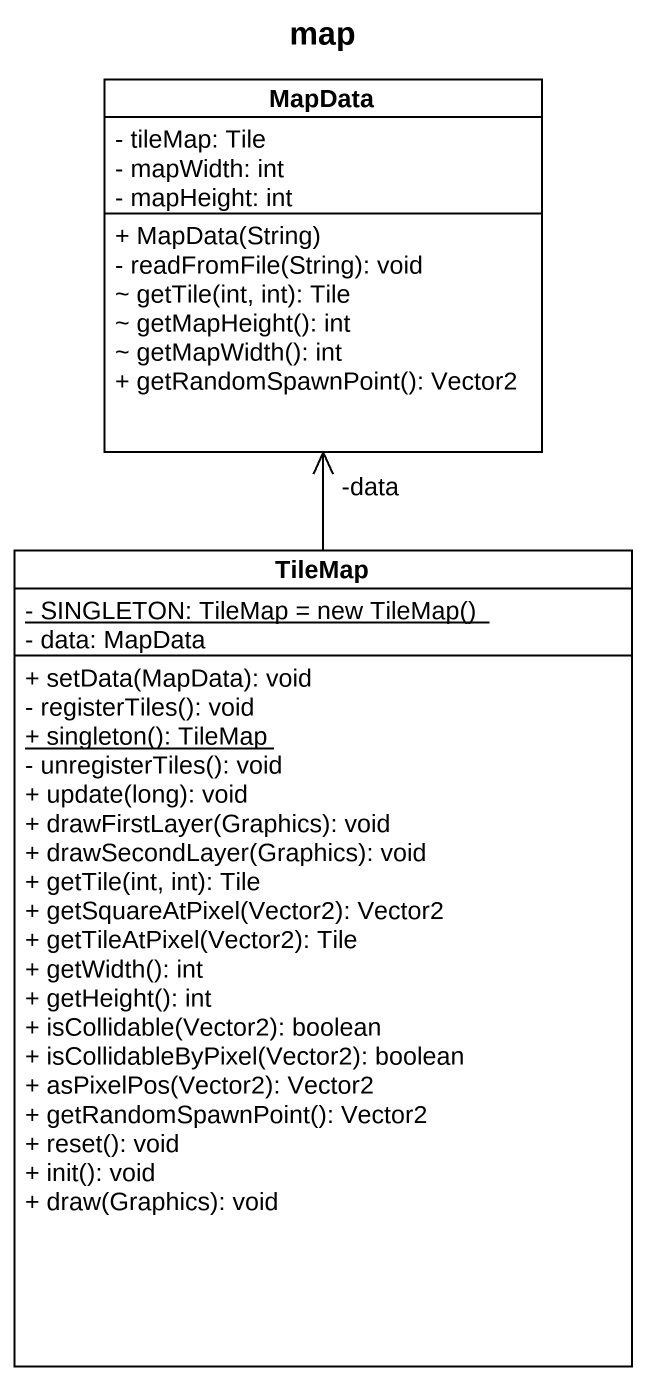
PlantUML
@startuml
title map
hide circle
hide empty members
skinparam classAttributeIconSize 0
class MapData {
  - tileMap: Tile
  - mapWidth: int
  - mapHeight: int
  + MapData(String)
  - readFromFile(String): void
  ~ getTile(int, int): Tile
  ~ getMapHeight(): int
  ~ getMapWidth(): int
  + getRandomSpawnPoint(): Vector2
}
class TileMap {
  {static} {field} - SINGLETON: TileMap = new TileMap()
  - data: MapData
  + setData(MapData): void
  - registerTiles(): void
  {static} + singleton(): TileMap
  - unregisterTiles(): void
  + update(long): void
  + drawFirstLayer(Graphics): void
  + drawSecondLayer(Graphics): void
  + getTile(int, int): Tile
  + getSquareAtPixel(Vector2): Vector2
  + getTileAtPixel(Vector2): Tile
  + getWidth(): int
  + getHeight(): int
  + isCollidable(Vector2): boolean
  + isCollidableByPixel(Vector2): boolean
  + asPixelPos(Vector2): Vector2
  + getRandomSpawnPoint(): Vector2
  + reset(): void
  + init(): void
  + draw(Graphics): void
}
TileMap -up-> "-data" MapData
@enduml
